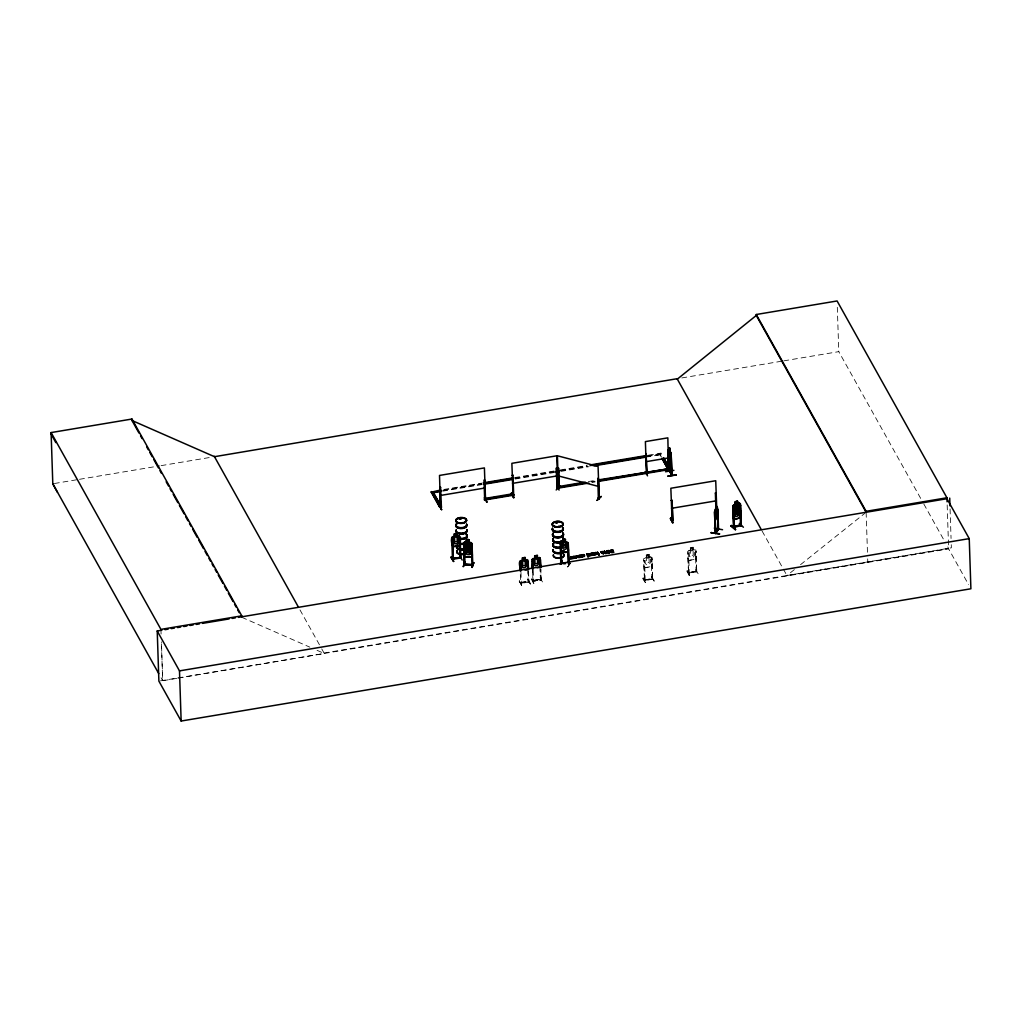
<?xml version="1.0" encoding="UTF-8"?>
<svg xmlns="http://www.w3.org/2000/svg" width="1022" height="1022" viewBox="0 0 1022 1022"><rect width="100%" height="100%" fill="white"/><g stroke="black" fill="none" stroke-linecap="round" stroke-linejoin="round"><path stroke-width="0.75" stroke-dasharray="5 3.75" d="M651.346 566.699L652.1 564.055L651.346 566.699L644.869 567.785L643.834 565.498M687.908 558.114L688.93 560.414L695.42 559.328L696.186 556.722M519.265 580.879L521.705 585.478L519.329 580.828M531.542 578.822L533.522 583.46M642.723 578.452C650.644 591.751 638.188 568.36 645.559 582.617M643.132 578.299L645.495 582.527M689.607 574.824L689.16 575.322L687.206 570.608M689.16 575.309L686.835 571.03M689.556 574.875L687.231 570.595M520.965 572.346L521.348 583.358C522.331 582.221 519.483 582.144 520.76 583.447L520.211 572.473M528.962 582.055L520.747 583.421M533.241 570.289L533.625 581.301L533.599 580.56M649.111 557.067L651.895 557.488L652.688 579.244L651.998 558.983M689.288 572.346L689.416 573.074L689.313 572.167M696.863 571.081L688.662 572.486M568.194 564.604L568.999 564.898M568.245 564.808L569.011 564.744M567.568 566.955L570.991 562.752M567.683 566.929L570.646 562.662M520.453 582.553L527.94 581.518M540.216 579.461L532.73 580.496L533.663 580.343M541.06 579.295L540.485 579.385C540.664 581.416 539.539 578.414 541.149 579.091M652.7 578.478L651.895 579.333L652.726 578.299M693.095 549.785L693.069 547.179L693.069 549.747L694.475 550.334L694.628 554.933L693.312 557.143L690.731 557.578L689.288 555.827L689.135 551.228L690.489 550.168L687.665 551.433L688.521 573.214L687.832 552.979L688.675 552.991L689.25 572.908M695.867 571.068C696.659 573.265 695.024 570.404 696.8 570.915M645.189 580.47L644.601 560.375L643.758 560.363L644.524 580.598L643.592 558.817L646.351 557.527M794.362 569.599L786.94 575.527L951.367 547.818L951.265 544.713M800.545 564.655L864.893 513.248M519.227 581.211L521.578 585.44M531.491 579.155L533.969 583.421M687.154 570.979L689.633 575.245M528.796 581.352L528.233 582.17M532.922 581.186L541.175 579.819M533.548 580.343L540.37 579.193M541.085 580.023L540.804 569.177M644.499 580.381L652.547 579.014M693.184 549.683L695.944 550.066L696.749 571.86L696.071 551.599M696.749 571.86L688.675 573.189M176.844 678.365L162.728 680.741L161.438 641.893M178.416 678.097L324.319 653.505L321.726 648.868M681.815 377.936L782.264 361.111M783.836 360.843L838.781 351.645L923.019 502.594M54.37 483.508L77.915 479.561M79.486 479.305L159.534 465.891M161.106 465.636L211.337 457.217M443.842 489.449L481.618 483.125M514.679 477.593L554.026 471.001M560.324 469.941L587.088 465.47M648.472 455.186L661.068 453.078L662.959 456.464M443.867 490.075L481.643 483.751M514.705 478.219L554.052 471.627M560.35 470.58L587.113 466.096M646.926 456.08L661.093 453.704L661.553 454.522L647.386 456.898M442.73 490.534L482.077 483.955M515.139 478.411L554.486 471.819M560.784 470.772L587.548 466.288M647.36 456.272L661.553 454.522M442.743 491.16L482.103 484.581M515.165 479.037L554.512 472.445M560.81 471.398L589.145 466.658M588.353 481.566L594.587 480.532M591.483 481.681L594.6 481.158M591.93 481.873L595.047 481.349M591.942 482.499L595.06 481.975M649.034 554.601L646.236 555.023L646.441 557.603L645.061 558.6L645.214 563.211L646.658 564.962L649.238 564.527L650.554 562.317L650.401 557.705L648.996 557.118L649.034 554.601L649.021 557.169M690.514 550.219L690.31 547.639L693.095 547.217L690.438 547.754M646.364 555.125L648.944 554.703M688.636 550.449L695.037 549.325M540.089 577.673L542.465 581.927M651.895 579.333L651.244 559.111L652.087 559.123M696.161 571.937L695.305 551.727L696.148 551.739M520.568 583.268L528.859 581.863M527.812 579.717L530.546 583.945M644.908 567.644L651.257 566.584M688.93 560.414L695.318 559.213L695.854 550.104L694.998 549.414M651.614 576.983L654.438 581.135L651.666 576.868M644.575 579.844L651.883 578.81L644.397 579.844M688.496 573.035L696.825 571.643M652.751 579.18L644.601 580.573M695.752 569.522L698.115 573.751M324.051 653.045L948.62 548.456L946.206 544.138M160.454 680.856L948.633 548.878L968.601 584.648M521.271 582.399L528.872 581.148M532.564 570.557L532.871 581.403L541.238 579.998L540.727 569.037M540.51 580.126L539.961 569.165M532.96 581.377L532.488 570.417M651.653 576.587L653.978 581.211M528.221 579.742L530.584 583.984M530.188 583.984L527.748 579.423M528.106 581.441L528.17 582.182L527.684 571.221M241.831 617.314L309.845 647.156M317.076 650.337L324.319 653.505M695.944 571.221L688.458 572.473M923.799 503.974L945.439 542.759M762.067 530.967L787.196 575.999M661.323 456.732L659.893 454.177L661.349 457.358M651.87 557.437L651.998 564.067M650.963 556.709L644.563 557.833L643.592 558.817M299.97 609.879L320.946 647.475M161.093 677.816L162.639 680.588L161.399 643.349M950.077 508.956L951.06 538.492M947.177 504.945L948.633 548.878M866.132 512.265L867.474 552.672M867.678 558.881L867.793 562.407M837.312 307.303L838.781 351.645M528.527 571.234L528.911 582.08L528.451 571.094M160.939 629.386L161.093 634.036M648.472 555.138L646.811 555.419L646.837 556.236L648.497 555.968L648.472 555.138M692.533 547.766L690.885 548.035L690.91 548.865L692.558 548.584L692.533 547.766M649.021 557.948L646.441 558.37L646.594 562.981L649.174 562.547L649.021 557.948M693.095 550.564L690.514 550.999L690.668 555.598L693.248 555.176L693.095 550.564"/><path stroke-width="1.5" d="M557.833 467.974L558.523 468.153L559.008 488.388L558.255 487.43L559.111 487.443M598.202 498.097C600.744 497.395 596.529 498.455 599.071 498.838L598.483 478.615L597.64 478.577L598.33 478.756M598.228 498.621L599.224 498.672L598.074 466.428L557.424 455.786L558.382 488.248L559.047 488.363L558.523 468.153M741.372 525.512L733.515 527.569M717.508 517.183L717.725 514.296M719.552 533.714L711.325 532.73M665.526 471.755L673.907 470.337M576.651 557.948L576.817 556.096L579.078 557.552L576.37 555.751L576.063 558.05L576.83 556.505M576.063 558.05L576.37 555.751M645.15 471.627L647.526 475.843M668.58 470.184L667.839 437.85L645.393 441.606L646.479 473.901L646.504 473.173M668.925 469.405L668.873 469.954M459.491 518.397L459.325 518.984M460.884 518.831L460.181 518.243M462.429 522.523L462.506 523.021M555.891 522.651L556.824 522.28M556.16 522.664L556.696 522.012M558.421 526.7L559.315 526.547M558.842 526.803L559.162 526.394M740.477 510.412L739.902 513.133L740.605 510.451M718.377 529.613L715.643 533.433L715.63 532.73M717.508 507.678L718.262 529.639L717.176 507.231L714.519 511.843L715.323 533.433L718.543 529.268L717.866 509.186M718.274 528.898L717.942 529.639M459.44 545.62L452.925 546.668L459.44 545.62C460.36 542.72 462.302 533.982 457.102 536.09L457.09 533.471L454.33 533.931L454.432 536.448M527.467 569.51C528.834 563.122 528.476 571.988 524.861 569.867M539.769 567.504L540.536 564.911M568.488 549.759C568.871 554.448 560.082 552.327 560.426 548.431L561.487 550.973M471.947 543.551L471.372 552.493L464.831 552.084L463.809 549.504M472.253 550.143L471.449 552.583L464.857 552.033M472.356 554.831L471.564 557.207L465.036 556.786L463.962 554.32M610.198 551.867L608.55 552.774L607.017 551.535M731.1 525.87L731.522 525.346L735.597 529.6L731.1 525.87L735.597 529.6M735.176 529.715L731.139 525.819M463.771 547.639L466.556 546.962M469.277 544.739L466.479 544.496L469.277 544.739L469.366 547.204L470.708 548.201M469.379 547.153L472.228 548.239M471.295 547.294L464.755 546.974M472.432 554.895L471.64 557.297L465.023 556.837M463.681 542.925L464.307 564.693L463.592 542.874L464.55 542.082L471.104 542.567L472.011 543.576L472.816 565.294L464.243 564.681M464.486 544.496L463.656 544.598L464.486 544.496L464.984 564.757L465.202 563.812L472.79 564.566M469.111 539.961L466.275 539.795C466.901 546.093 464.652 536.601 469.111 539.961L469.175 542.478L470.529 543.436L470.861 552.813L469.52 554.691L466.888 554.499L465.406 552.429L465.087 543.027L466.466 542.312L464.576 542.222M465.036 561.959L463.298 566.725L465.023 562.292M471.346 545.02L472.113 545.071L471.346 545.02L472.023 565.255M472.752 564.4C470.375 564.693 474.029 563.799 472.688 565.307M471.845 564.693L471.857 565.217M473.684 562.598L472.011 567.427L473.723 562.637M473.748 562.943L472.126 567.376M439.166 505.468L441.657 509.735L439.243 505.52M439.179 505.149L441.593 509.646M450.817 557.373L453.576 561.448M451.213 556.939L453.576 561.142M511.575 492.987L514.015 497.625L511.549 493M513.555 497.688L511.485 493.37M670.636 518.077L673.076 522.715L670.598 518.116M670.585 518.435L672.617 522.74M604.705 550.999L603.146 554.128L604.206 551.088M740.426 524.848C741.257 527.007 739.43 524.286 741.206 524.618M740.375 525.602L741.231 525.346M669.793 471.627L672.118 475.447L670.164 471.142M670.177 471.602L668.963 449.757C667.34 449.744 671.096 467.91 671.198 460.577M440.674 506.989L441.325 506.669L441.427 507.551L440.584 487.353L439.83 487.481L440.495 507.704L439.511 475.434L484.402 467.923L485.552 500.154M440.405 507.564L441.325 507.576M485.527 499.426L484.786 499.579C484.926 501.713 483.815 498.481 485.45 499.285M484.543 500.167L485.437 499.988M513.759 494.699L512.75 494.712L513.683 494.546M512.763 495.44L513.593 495.261M672.093 500.461L671.25 500.448L672.093 500.461L672.846 520.517L671.863 520.479M560.35 486.012L556.172 489.972M453.27 558.689L452.427 559.353L453.359 559.2M668.899 449.846L669.857 450.293M610.901 550.935C615.614 550.028 608.639 549.146 611.092 551.292A1.29 0.652 -1.9 0 0 611.603 551.331C615.436 551.42 608.103 553.285 612.932 551.778M562.241 561.308L560.784 563.62L560.197 541.813L561.116 541.098L560.26 541.903M463.349 566.392L465.099 562.368M737.922 509.339L736.721 511.894C735.521 508.471 732.953 510.719 736.198 512.635L734.626 516.059L736.721 513.018C737.705 516.659 740.861 514.322 737.232 512.303L738.753 509.097L735.495 510.067M739.149 508.815L737.948 511.153L735.572 511.856L734.243 510.246L734.09 505.647L735.329 504.446L735.201 501.968C739.57 498.263 735.968 505.686 739.506 503.143L740.388 503.833L741.257 525.576L740.516 525.73L739.787 505.52L740.49 505.315L741.333 525.538L741.129 524.644M573.163 557.399C574.505 559.545 577.379 554.333 572.167 556.977C581.595 555.917 568.539 561.27 573.84 556.441M716.192 507.308L715.604 508.138L716.396 505.852L717.061 513.031L715.732 517.017L715.183 515.74M717.163 507.346L716.486 508.317L716.345 505.711L715.03 511.128L715.604 533.471L714.953 512.942M714.851 518.435L715.234 520.466L717.482 517.132M711.184 533.037L711.338 532.385M715.63 532.436L717.929 529.115M560.937 543.666L560.197 543.538L560.937 543.666L561.487 563.748M567.606 544.56L568.347 544.675L567.606 544.56L568.117 563.224M560.375 563.441L561.896 561.27M560.056 564.157L561.857 561.308M560.912 562.905L561.768 562.854L560.861 562.713M562.867 541.379L561.64 542.082L561.793 546.693L563.199 548.878L565.715 549.287L566.993 547.537L566.84 542.925L565.549 541.826M565.434 539.399L562.777 538.913L565.434 539.399L565.434 541.928M470.682 548.035L469.341 549.913L466.722 549.708L465.24 547.639M737.82 505.954L735.252 506.669L735.38 509.186L732.851 510.77L733.758 509.671L739.634 507.908L737.91 508.432M460.347 518.754L459.478 518.588M558.689 526.356L559.315 526.79M441.3 506.848L439.601 507.116L431.271 492.195L440.699 489.985M484.517 499.439L485.361 499.298M512.852 495.427L513.696 495.44L512.955 475.23L512.188 475.358L512.955 475.23M556.964 487.302L557.808 487.162L557.654 488.235L588.825 483.023M557.833 488.056C555.636 488.542 559.379 487.251 557.143 487.456M671.939 520.492L672.744 519.636M672.655 519.828L672.016 520.696L672.757 520.53L672.003 500.32M452.503 558.587L459.887 557.578M452.503 559.341L460.833 557.948M453.206 558.472L460.82 557.207M460.104 558.242L460.909 558.114L460.079 537.891L459.325 538.019L459.989 558.242L460.73 557.412M459.082 535.669L452.618 536.703L451.698 537.789L452.503 559.507L453.27 559.213M520.747 560.759L519.853 561.742L520.236 571.081M532.436 568.871L532.002 559.622L532.947 558.587L539.412 557.552L540.229 558.331L540.676 567.491M532.13 559.686L533.024 558.702M735.47 509.237L734.243 510.438L734.396 515.05L735.712 516.647L738.076 515.944L739.264 513.581L738.995 504.204L737.692 503.757L737.616 501.291L735.291 502.019M598.432 497.727L598.368 498.685L597.793 478.437M597.014 500.346L601.294 496.373L597.078 500.397M947.075 501.828L946.934 497.778L837.095 300.966L756.254 314.508L756.293 315.453L677.241 379.2M454.42 534.008L454.535 536.512L453.155 537.521L453.308 542.133L454.752 543.87L457.332 543.448L458.635 541.238L458.495 536.627L457.077 536.039M571.579 557.846C568.807 559.06 573.508 559.315 570.915 556.658L572.409 558.242L571.72 558.51M591.47 554.512C589.605 555.942 591.853 554.448 591.368 553.234L592.326 555.329L590.805 553.324M602.546 552.455L600.898 552.289L602.814 552.672L602.52 551.497L600.885 551.867L601.702 553.221L603.146 552.532L601.447 551.791L602.622 552.25M591.623 555.176C589.426 556.556 591.444 553.847 591.764 555.419M587.267 554.524L589.17 554.218L589.822 555.546A1.354 0.69 -1.9 0 1 589.234 555.879A1.571 0.805 -1.9 0 1 588.072 555.968L588.059 555.546A1.571 0.805 -1.9 0 0 589.221 555.457A1.354 0.69 -1.9 0 0 589.809 555.125C590.205 552.135 585.057 555.189 587.165 553.937M735.291 504.434L732.774 506.043L733.643 527.748L734.499 527.493L733.617 527.531M598.266 553.707L596.35 554.013L595.928 552.468C595.864 554.524 599.48 554.013 597.436 552.225L599.301 554.461L598.751 554.972L598.266 553.707L598.751 554.972M598.279 554.128L596.363 554.422L595.366 552.57M671.569 475.077L670.7 452.593L671.071 453.934M672.054 475.422L671.198 454.969L671.863 475.026M592.172 553.515C596.35 551.676 594.306 556.632 592.16 553.106C594.165 552.225 596.478 553.477 593.348 554.524C597.742 554.371 592.057 556.453 592.16 553.106M460.743 518.844L459.376 518.882M587.395 554.346C589.553 554.358 590.588 555.891 587.407 554.767M592.952 553.426C594.625 552.787 595.417 554.065 592.964 553.835M465.125 564.016L464.205 563.914M598.125 553.477L596.797 554.205L595.928 552.468M451.162 557.284L453.64 561.538M465.253 547.83L466.632 547.102M581.812 555.7L581.62 554.972L583.192 554.627A1.341 0.677 -1.9 0 1 584.022 554.793C586.896 557.412 579.551 556.683 583.754 556.07C584.865 554.371 580.649 554.639 581.71 556.479A1.38 0.703 -1.9 0 1 581.071 556.824L580.432 556.939A1.367 0.69 -1.9 0 1 579.551 556.849L578.822 555.534A1.367 0.703 -1.9 0 1 579.461 555.189L584.073 555.942L582.285 556.568M734.333 526.637L733.489 526.841L740.35 525.078M734.358 527.569L733.604 507.321L732.915 507.525L733.758 527.735M741.206 524.823L740.528 525.014M464.269 563.761L465.151 563.786L464.295 563.927M464.295 564.502L472.79 565.089M646.811 473.825L646.096 453.589L646.888 473.786M668.452 470.005L667.864 450.114M459.683 518.576L460.667 519.035L460.309 518.256M557.131 522.702L556.185 522.791M595.468 554.767L593.36 554.167M560.886 563.441L561.04 562.713M737.743 506.069L735.252 506.669M734.064 519.495L739.877 517.758M595.456 554.346L593.412 554.639M557.003 488.018L556.402 468.127L557.079 467.846L556.402 468.127L556.977 488.197M557.884 488.082L556.76 455.799L511.869 463.324L513.057 495.606L512.571 493.818L484.517 498.519L485.003 499.962L513.057 495.261M739.558 503.182L733.63 504.945L732.863 506.056L733.106 517.439L734.052 519.636L739.979 517.86L740.388 503.833M733.055 507.666L733.745 507.461M740.631 505.443L739.787 505.52M735.508 509.876L737.871 509.186M733.962 514.73L739.839 513.07L733.898 514.832L732.991 512.674M739.366 523.417L743.403 527.25M611.079 552.506C614.912 553.375 613.519 550.462 611.015 550.845M613.66 552.365C612.6 551.867 608.908 550.194 612.804 550.079M459.747 518.243L459.453 518.512M460.488 519.099L459.849 519.163M556.722 522.779L557.424 522.485L556.862 521.999M559.136 488.184L558.472 487.277M598.93 498.097L598.892 498.813M612.945 552.199L611.629 551.752A1.29 0.652 -1.9 0 1 610.862 551.65L610.594 550.526L612.817 550.5M734.128 526.637L740.35 524.874M667.954 467.872L670.343 472.1L668.797 469.941M485.476 500.167L484.709 500.307L483.968 480.097L484.722 479.97L485.412 500.231M484.773 497.88L487.175 502.07M441.248 506.886L440.469 506.976M441.338 507.564L440.686 507.691M559.085 490.075L556.786 485.782M715.387 493.064L716.218 493.077L715.387 493.064L715.924 509.416M57.462 492.349L52.799 483.776L51.1 432.574L131.94 419.033L241.78 615.844L241.562 616.854M483.202 482.869L513.108 477.862M590.231 464.933L646.9 455.454M431.271 492.195L434.414 491.659M437.569 491.135L440.712 490.611M486.37 482.959L489.512 482.435M492.668 481.911L495.811 481.388M498.953 480.851L506.823 479.535M509.978 479.011L513.121 478.488M590.256 465.572L617.02 461.088M620.162 460.552L623.318 460.028M626.46 459.504L629.603 458.98M632.759 458.444L646.926 456.08M439.575 491.071L431.731 493.013L441.172 491.429M483.662 483.687L511.984 478.948M556.07 471.564L559.213 471.04M592.275 465.495L645.789 456.54M483.674 484.313L512.009 479.574M556.083 472.19L559.238 471.666M593.859 465.866L645.815 457.166M440.175 495.504L485.067 487.979M512.533 483.38L557.424 475.869M646.057 461.676L668.503 457.92M431.246 491.556L439.575 506.49L441.21 506.209L433.366 492.732M558.74 486.536L585.236 482.09M597.704 480.008L669.423 468.625M498.57 496.794L484.543 499.145L485.003 499.962M501.687 496.27L504.804 495.747M507.921 495.223L511.038 494.699M484.977 499.336L513.031 494.635M558.753 487.162L561.87 486.638M564.987 486.114L568.104 485.591M571.221 485.067L574.338 484.543M577.456 484.019L580.573 483.508M600.834 480.11L653.837 471.231M656.954 470.72L660.071 470.197M663.189 469.673L666.306 469.149M585.695 482.921L557.642 487.609L557.182 486.791M598.164 480.825L669.857 468.817L663.674 457.741M598.177 481.451L668.324 469.711M454.356 533.982L457.09 533.471M452.682 536.831L454.535 536.512M452.605 539.156L451.839 539.271L452.682 539.297L453.334 559.379L452.682 539.297M671.518 508.317L716.396 500.806M459.696 555.904L462.174 560.056M460.053 558.025L460.692 557.22M525.078 557.552L522.51 557.986L522.587 560.452M534.774 555.93L537.355 555.495M520.658 563.084C519.508 562.432 521.974 568.628 521.003 570.953M527.722 569.816L527.378 561.959L528.144 561.832L528.476 569.701M532.258 561.308C533.318 559.609 531.402 567.542 532.513 569.024M539.999 567.772L539.654 559.903L540.421 559.775L540.753 567.644M528.221 561.985L527.378 561.959M540.497 559.928L539.654 559.903M570.915 556.658L572.422 558.664M576.382 556.16L579.078 557.552M590.831 553.745L592.326 555.329M597.436 552.225L599.314 554.882M574.811 557.309C567.376 557.245 579.448 556.326 572.499 557.693M572.154 556.568L573.048 557.871L574.926 557.105M570.928 557.079C571.745 559.558 569.688 558.14 572.409 558.242M611.067 552.097L613.647 551.944M588.468 556.275L587.918 556.786L588.059 555.546M241.78 615.844L160.939 629.386L51.1 432.574M756.254 314.508L866.094 511.319L946.934 497.778M238.445 617.365L946.96 498.723L969.239 538.632L970.9 588.774L181.15 721.034L158.883 681.125L157.222 630.97L161.91 630.191M165.027 629.667L168.157 629.143M171.274 628.619L174.404 628.096M177.521 627.572L180.651 627.048M183.768 626.524L186.898 626.001M190.028 625.477L193.145 624.953M196.275 624.429L199.392 623.905M202.522 623.382L229.069 618.936M232.198 618.412L235.316 617.888M537.125 567.81L539.667 567.389M157.222 630.97L179.489 670.879L969.239 538.632M670.253 449.195L669.461 447.815L670.598 453.244L670.47 459.121L669.397 455.148M669.487 451.558L670.1 472.138M670.24 451.686L670.79 452.631M676.194 474.847L667.698 476.137L676.283 475.051M556.798 522.919L556.16 522.894M462.915 538.837L462.672 538.913M672.106 520.658L670.841 488.261L715.732 480.736L716.716 507.947M452.593 558.791L452.631 559.494M466.556 547.856L465.623 547.869L467.527 550.743L465.751 553.528L468.102 551.305L470.478 553.898L468.689 550.794L470.363 548.099L468.114 550.206L466.556 547.856L469.302 548.099M471.053 542.695L469.085 542.554L469.021 540.038M466.645 547.741L469.277 547.933M715.451 509.582L714.825 510.476M714.736 518.473L714.544 511.83M714.289 528.119L722.554 529.728M711.312 532.807L719.577 534.097M565.613 563.671L561.678 563.211L564.233 563.62M562.879 538.735A5.442 2.772 -1.9 0 1 563.441 539.386L564.974 540.574L563.365 540.319A5.442 2.772 -1.9 0 1 556.16 542.414A5.442 2.772 -1.9 0 1 553.439 538.543M561.091 541.149L567.389 542.12L568.27 543.142L568.96 563.199M561.397 551.088L567.747 552.072M671.722 475.447L669.666 471.283M561.691 563.556L560.759 562.879M558.101 475.856L598.739 486.485M737.833 508.534L739.11 508.982M558.408 488.222L558.255 487.43M537.406 557.923L538.824 558.51L538.977 563.122L537.661 565.319L535.081 565.754L533.637 564.016L533.484 559.404L534.838 558.357L534.659 555.815L537.419 555.355L537.444 557.961M131.94 419.033L131.991 420.502L214.479 456.693L677.101 378.715L761.288 529.575M576.881 555.661L579.065 557.131M739.583 507.87L740.413 508.509M739.545 507.96L740.375 508.611M668.49 470.171L667.775 449.961M735.163 501.917L735.24 504.395M734.422 527.518L733.604 507.321M573.176 557.82L574.939 557.527M607.758 551.714C610.939 554.524 608.448 548.252 606.966 551.701M716.754 511.869L718.185 514.769M670.24 518.512L672.655 522.727M513.772 494.904L513.517 495.287M511.179 493.422L513.593 497.65M484.351 497.586L486.728 502.198M440.584 487.353L439.83 487.481M756.293 315.453L866.132 512.265L866.094 511.319M663.7 458.367L668.707 467.348M662.039 458.022L667.788 468.906L662.064 458.648M597.448 552.634L598.138 553.886M557.194 487.417L557.654 488.235M588.072 555.968L588.48 556.696M586.602 554.039L587.918 556.786M581.62 554.972L583.204 555.035A1.341 0.677 -1.9 0 1 584.035 555.214L584.341 556.147L582.272 556.147M570.468 558.229L570.646 558.945M540.293 558.242L539.412 557.552M532.232 566.252L533.254 568.539M460.079 537.891L459.325 538.019M434.082 494.022L439.805 504.268M452.618 536.703C450.319 539.079 451.75 543.793 452.95 546.706M451.89 544.368L453.014 546.617M214.224 456.234L298.411 607.094M131.991 420.502L138.979 433.034M140.538 435.819L142.096 438.604M146.759 446.959L148.305 449.744M149.864 452.529L152.189 456.706M153.747 459.491L158.41 467.846M159.969 470.631L161.514 473.416M166.177 481.771L168.515 485.948M170.074 488.733L171.619 491.518M173.178 494.303L177.841 502.658M179.399 505.443L184.062 513.798M185.608 516.583L187.946 520.76M189.492 523.545L191.05 526.33M192.609 529.115L197.272 537.47M198.817 540.255L203.48 548.61M205.039 551.395L207.377 555.572M208.922 558.357L210.481 561.142M212.039 563.927L213.585 566.712M215.144 569.497L216.702 572.282M218.248 575.067L222.911 583.421M224.47 586.206L226.807 590.384M228.353 593.169L233.016 601.524M234.575 604.309L236.133 607.094M237.679 609.879L239.237 612.663M52.799 483.776L158.768 673.651M51.151 434.031L55.814 442.615M669.614 448.594L670.062 450.255L669.64 449.412M669.065 449.335L670.688 452.657M610.147 552.033L607.605 550.909L608.652 552.915L609.623 552.557L609.15 551.471L607.579 551.727M520.045 568.27C522.817 574.849 516.953 562.062 520.683 560.644L527.135 559.609L528.042 560.337L528.4 569.548M714.761 518.41L715.144 520.453M949.719 498.084L949.975 505.852M715.272 532.59L715.323 533.433M669.551 447.802L669.883 471.717M612.638 549.759L612.778 550.5M590.371 554.908L590.55 555.61M582.31 556.134L582.463 556.875M568.181 543.155L568.858 563.339M563.339 539.488L563.365 540.319M561.04 543.512L561.691 563.735M532.935 561.027L533.28 568.896M179.489 670.879L181.15 721.034M562.713 533.599A5.442 2.772 -1.9 0 1 558.089 537.891A5.442 2.772 -1.9 0 1 553.285 533.88M562.777 533.254A5.532 2.811 -1.9 0 1 558.089 537.623A5.532 2.811 -1.9 0 1 553.196 533.535M562.867 538.262A5.442 2.772 -1.9 0 1 563.429 538.913M563.441 539.999A5.442 2.772 -1.9 0 1 556.147 542.069A5.468 2.785 -1.9 0 1 553.413 538.326M553.426 538.211A5.442 2.772 -1.9 0 0 556.147 542.069A5.468 2.785 -1.9 0 0 563.467 540.14M563.62 539.284A5.442 2.772 -1.9 0 0 562.854 537.917A5.468 2.785 -1.9 0 1 563.646 539.412M562.585 527.71A5.532 2.811 -1.9 0 1 558.625 532.04A5.532 2.811 -1.9 0 1 552.48 528.706M562.675 532.666A5.442 2.772 -1.9 0 1 558.063 536.972A5.442 2.772 -1.9 0 1 553.26 532.96M562.522 528.055A5.442 2.772 -1.9 0 1 558.625 532.309A5.442 2.772 -1.9 0 1 552.57 529.026M562.764 532.96A5.532 2.811 -1.9 0 1 558.076 537.329A5.532 2.811 -1.9 0 1 553.196 533.254M562.585 527.429A5.532 2.811 -1.9 0 1 558.612 531.747A5.532 2.811 -1.9 0 1 552.468 528.412M562.496 527.135A5.442 2.772 -1.9 0 1 558.587 531.389A5.442 2.772 -1.9 0 1 552.544 528.106M563.39 554.026A5.442 2.772 -1.9 0 1 559.481 558.28A5.442 2.772 -1.9 0 1 553.439 554.997M563.352 553.707A5.417 2.759 -1.9 0 1 559.468 557.935A5.417 2.759 -1.9 0 1 553.451 554.665M560.976 542.58A5.442 2.772 -1.9 0 1 554.397 542.35A5.442 2.772 -1.9 0 1 553.451 539.028M561.142 547.677A5.442 2.772 -1.9 0 1 554.563 547.447A5.442 2.772 -1.9 0 1 553.63 544.126M563.799 550.526A5.442 2.772 -1.9 0 1 557.182 552.698A5.442 2.772 -1.9 0 1 553.247 549.414M561.167 547.115A5.532 2.811 -1.9 0 1 554.486 546.872A5.532 2.811 -1.9 0 1 553.528 543.5M561.116 546.757A5.442 2.772 -1.9 0 1 554.537 546.514A5.442 2.772 -1.9 0 1 553.592 543.193M561.18 547.396A5.532 2.811 -1.9 0 1 554.499 547.153A5.532 2.811 -1.9 0 1 553.541 543.781M563.825 551.458A5.442 2.772 -1.9 0 1 557.207 553.617A5.442 2.772 -1.9 0 1 553.285 550.347M563.901 551.139A5.532 2.811 -1.9 0 1 557.169 553.336A5.532 2.811 -1.9 0 1 553.183 550.015M563.352 551.561A5.532 2.811 -1.9 0 1 556.479 552.953A5.532 2.811 -1.9 0 1 553.183 549.734M466.747 530.482A5.442 2.772 -1.9 0 1 461.574 534.123A5.442 2.772 -1.9 0 1 456.246 530.801M466.824 530.137A5.532 2.811 -1.9 0 1 461.574 533.842A5.532 2.811 -1.9 0 1 456.144 530.469M466.351 534.493A5.442 2.772 -1.9 0 1 465.559 537.866A5.442 2.772 -1.9 0 1 459.006 538.505M466.339 534.148A5.442 2.772 -1.9 0 1 465.547 537.521A5.442 2.772 -1.9 0 1 458.993 538.16M466.645 524.605A5.532 2.811 -1.9 0 1 460.667 528.31A5.532 2.811 -1.9 0 1 456.502 524.235M466.722 529.549A5.442 2.772 -1.9 0 1 461.548 533.203A5.442 2.772 -1.9 0 1 456.208 529.869M466.569 524.938A5.442 2.772 -1.9 0 1 460.679 528.591A5.442 2.772 -1.9 0 1 456.591 524.58M466.811 529.856A5.532 2.811 -1.9 0 1 461.561 533.561A5.532 2.811 -1.9 0 1 456.144 530.188M466.632 524.324A5.532 2.811 -1.9 0 1 460.654 528.029A5.532 2.811 -1.9 0 1 456.489 523.954M466.543 524.018A5.442 2.772 -1.9 0 1 460.654 527.659A5.442 2.772 -1.9 0 1 456.553 523.647M466.364 534.966A5.442 2.772 -1.9 0 1 465.572 538.338A5.442 2.772 -1.9 0 1 459.019 538.977M464.665 543.627A5.532 2.811 -1.9 0 1 459.134 543.793M466.594 539.718A5.532 2.811 -1.9 0 1 467.169 540.383M464.652 543.346A5.532 2.811 -1.9 0 1 459.121 543.512M466.594 539.437A5.532 2.811 -1.9 0 1 467.156 540.101M464.601 542.989A5.442 2.772 -1.9 0 1 459.159 543.155M466.505 539.143A5.442 2.772 -1.9 0 1 467.067 539.795M466.377 534.685A5.468 2.785 -1.9 0 1 465.585 538.07A5.468 2.785 -1.9 0 1 459.006 538.709M464.78 548.52A5.442 2.772 -1.9 0 1 458.201 548.277A5.442 2.772 -1.9 0 1 457.268 544.969M464.818 549.453A5.442 2.772 -1.9 0 1 458.239 549.21A5.442 2.772 -1.9 0 1 457.294 545.889M464.959 553.771A5.442 2.772 -1.9 0 1 458.38 553.528A5.442 2.772 -1.9 0 1 457.434 550.219M464.844 549.159A5.532 2.811 -1.9 0 1 458.163 548.916A5.532 2.811 -1.9 0 1 457.204 545.544M464.831 548.878A5.532 2.811 -1.9 0 1 458.15 548.635A5.532 2.811 -1.9 0 1 457.192 545.263M464.972 554.09A5.468 2.785 -1.9 0 1 458.38 553.86A5.468 2.785 -1.9 0 1 457.434 550.526M464.627 543.908A5.442 2.772 -1.9 0 1 459.185 544.074M464.972 553.898A5.468 2.785 -1.9 0 1 458.367 553.656A5.468 2.785 -1.9 0 1 457.422 550.334M581.288 556.568C577.507 558.306 580.956 552.851 581.722 556.901A1.38 0.703 -1.9 0 1 581.084 557.245L580.445 557.348A1.367 0.69 -1.9 0 1 579.563 557.258L578.835 555.955A1.367 0.703 -1.9 0 1 579.474 555.61L580.969 555.585L581.288 556.568M604.705 552.736C606.11 555.623 608.243 551.075 604.781 552.634C606.57 550.015 607.63 554.997 604.781 552.634M607.004 550.871C608.09 556.964 612.702 548.725 607.004 550.871M579.346 556.057L581.263 556.275L579.346 556.057M605.254 552.238L606.429 552.851L605.254 552.238M605.267 552.659L606.442 553.272L605.267 552.659M526.7 565.179L525.385 567.376L522.804 567.81L521.361 566.073L521.207 561.461L522.561 560.401L522.383 557.871L525.167 557.45L525.167 560.018L526.547 560.567L526.7 565.179M716.422 509.122L715.515 510.438L715.668 515.037L716.575 513.734L716.422 509.122M737.335 506.605L735.827 507.053L735.853 507.883L737.36 507.423L737.335 506.605M738.012 513.964L735.648 514.666L735.355 505.277L737.718 504.574L738.012 513.964M737.207 501.828L735.687 502.262L735.712 503.092L737.232 502.645L737.207 501.828M456.553 534.059L454.892 534.34L454.918 535.158L456.579 534.876L456.553 534.059M457.102 536.857L454.535 537.291L454.688 541.903L457.256 541.468L457.102 536.857M524.605 557.999L522.957 558.268L522.983 559.098L524.631 558.817L524.605 557.999M536.882 555.942L535.221 556.211L535.26 557.041L536.908 556.76L536.882 555.942M525.167 560.797L522.587 561.231L522.74 565.83L525.321 565.409L525.167 560.797M537.444 558.74L534.864 559.175L535.017 563.786L537.598 563.352L537.444 558.74M468.728 545.186L467.041 545.071L467.067 545.901L468.753 546.016L468.728 545.186M469.456 552.71L466.811 552.532L466.505 543.129L469.124 543.334L469.456 552.71M468.561 540.408L466.875 540.293L466.901 541.111L468.587 541.238L468.561 540.408M565.498 542.708L562.981 542.299L563.135 546.911L565.651 547.319L565.498 542.708M568.36 545.454L560.286 544.138L568.347 545.467M670.253 452.542L669.602 451.239L670.406 457.153L670.253 452.542M562.918 541.519L562.777 538.913L562.828 541.43M554.997 526.496A5.442 2.772 -1.9 0 0 563.096 523.852A5.442 2.772 -1.9 0 0 554.882 521.693A5.442 2.772 -1.9 0 0 554.997 526.496M555.023 526.969A5.417 2.759 -1.9 0 0 563.096 524.324A5.417 2.759 -1.9 0 0 554.908 522.178A5.417 2.759 -1.9 0 0 555.023 526.969M554.997 526.713A5.468 2.785 -1.9 0 0 563.135 524.056A5.468 2.785 -1.9 0 0 554.882 521.897A5.468 2.785 -1.9 0 0 554.997 526.713M458.482 522.727A5.442 2.772 -1.9 0 0 466.581 520.083A5.442 2.772 -1.9 0 0 458.367 517.924A5.442 2.772 -1.9 0 0 458.482 522.727M458.495 523.2A5.442 2.772 -1.9 0 0 466.607 520.556A5.442 2.772 -1.9 0 0 458.38 518.41A5.442 2.772 -1.9 0 0 458.495 523.2M458.482 522.919A5.468 2.785 -1.9 0 0 466.62 520.262A5.468 2.785 -1.9 0 0 458.367 518.103A5.468 2.785 -1.9 0 0 458.482 522.919"/></g></svg>
